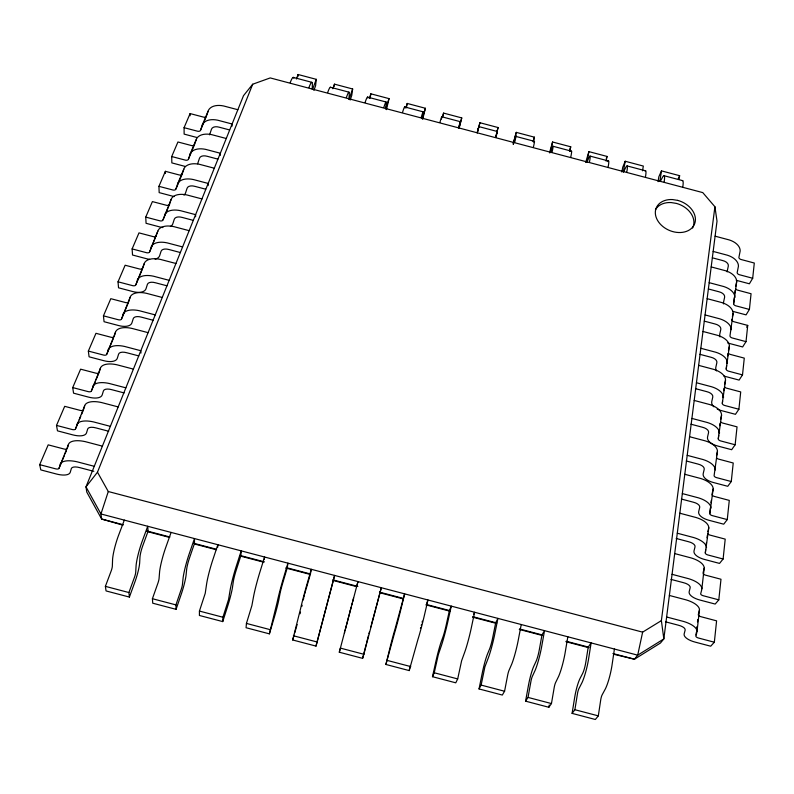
<?xml version="1.0" encoding="UTF-8"?>
<svg xmlns="http://www.w3.org/2000/svg" width="794" height="794" viewBox="0 0 794 794"><rect width="100%" height="100%" fill="white"/><g stroke="black" fill="none" stroke-linecap="round" stroke-linejoin="round"><path stroke-width="1.19" d="M217.764 547.145L217.844 544.714L212.455 560.901A21.775 2.253 -74 0 0 206.648 583.759L205.229 593.336L199.433 611.072L199.413 615.469L222.737 621.593L227.65 606.249A16.734 1.449 -74.1 0 0 232.553 586.915L233.317 581.585A9.518 0.824 -74.2 0 1 236.275 570.003L240.88 555.671L241.207 550.867L235.997 567.095A21.775 1.886 -74.2 0 0 230.151 589.942L228.563 599.47L222.935 617.246L222.737 621.593M312.241 89.256L312.389 84.025A17.24 2.154 -76.3 0 0 309.332 86.556L308.935 87.628M208.137 185.578L208.167 183.444L193.289 179.523A18.49 10.669 22.8 0 0 177.886 183.295L175.821 189.27A3.633 2.084 23.4 0 1 172.983 190.024L158.939 186.332L165.37 171.315L179.305 174.978A3.613 2.094 23.6 0 0 182.134 174.204L184.208 168.179A18.341 10.759 23 0 1 199.542 164.328L214.291 168.219M220.275 155.406L220.325 153.242L205.686 149.381A18.193 10.848 23.3 0 0 190.441 153.311L188.337 159.376A3.583 2.114 23.8 0 1 185.518 160.17L171.703 156.537L177.935 141.987L191.642 145.59A3.553 2.134 24.1 0 0 194.133 145.173M533.33 141.868L534.422 137.183L516.259 132.37C507.981 164.477 519.921 119.557 514.711 142.186M232.027 126.186L232.096 124.003L217.695 120.202A17.905 10.997 23.7 0 0 202.599 124.281L200.455 130.434A3.523 2.144 24.3 0 1 197.666 131.248L184.069 127.675L190.103 113.582L203.601 117.125A3.494 2.164 24.5 0 0 206.063 116.688M348.913 98.982L349.32 93.811A17.24 1.677 -76 0 0 346.75 96.481L346.373 97.553M264.323 559.393L264.571 557.011L259.529 573.278A21.775 1.519 -74.4 0 0 253.643 596.115L251.887 605.604L246.438 623.419L246.061 627.726L269.384 633.85L273.98 618.427A16.734 0.883 -74.5 0 0 278.952 599.123L279.954 593.852A9.518 0.506 -74.6 0 1 282.952 582.27L287.249 567.869L287.924 563.154L283.051 579.461A21.766 1.151 -74.6 0 0 277.136 602.289L269.384 633.85M297.879 76.671L298.068 74.507L316.27 79.331L315.585 85.782L313.898 90.407M496.022 137.233L497.391 131.516L478.842 126.603L477.194 132.985L477.452 132.022M665.561 621.831L678.294 625.186A9.28 3.702 9.4 0 1 685.143 630.148L684.17 633.85A16.118 6.382 9.1 0 0 695.187 642.128L710.69 646.207L714.342 642.227L716.595 620.848L700.705 616.64A4.129 1.687 8.9 0 1 698.323 614.983M670.97 579.382L683.475 582.677A9.101 3.861 9.1 0 1 690.175 587.739L689.192 591.609A15.82 6.65 8.7 0 0 699.971 600.056L715.186 604.065L718.808 599.857L720.982 579.243L705.37 575.114A4.059 1.757 8.5 0 1 703.127 573.635M676.19 538.471L688.467 541.707A8.933 4.01 8.7 0 1 695.018 546.858L694.025 550.877A15.533 6.908 8.3 0 0 704.586 559.472L719.533 563.412L723.116 559.006L725.21 539.126L709.876 535.057A3.98 1.816 8.1 0 1 707.801 533.776M681.401 499.059L693.271 502.185A8.774 4.139 8.3 0 1 699.693 507.416L698.7 511.574A15.255 7.136 7.9 0 0 709.032 520.308L723.721 524.189L727.264 519.594L729.289 500.399L714.223 496.399A3.91 1.876 7.7 0 1 711.97 494.444L713.191 488.886A19.9 9.617 8.2 0 0 700.774 478.524L684.785 474.286M686.254 460.977L697.916 464.053A8.625 4.258 8 0 1 704.209 469.353L703.206 473.631A14.987 7.345 7.5 0 0 713.33 482.494L727.761 486.305L731.274 481.541L733.229 463.001L718.421 459.071A3.851 1.925 7.3 0 1 716.595 457.979M690.939 424.195L702.402 427.232A8.476 4.377 7.6 0 1 708.566 432.581L707.553 436.988A14.729 7.533 7.1 0 0 717.478 445.96L731.671 449.702L735.145 444.779L737.04 426.864L722.48 422.994A3.781 1.975 6.9 0 1 720.525 421.683M717.19 409.019A14.481 7.702 6.7 0 0 721.498 410.627L735.452 414.319L738.896 409.247L740.713 391.928L726.411 388.117A3.722 2.015 6.5 0 1 724.475 386.797M723.89 376.009A14.242 7.861 6.3 0 0 725.379 376.455L739.105 380.088L742.509 374.887L744.276 358.124L730.202 354.382A3.652 2.054 6.1 0 1 728.465 353.27M727.671 342.939A14.014 8 5.9 0 0 729.14 343.385L742.638 346.958L746.013 341.638L747.73 325.411L733.874 321.719A3.603 2.084 5.6 0 1 731.83 319.664L731.879 319.257M732.773 311.357L746.062 314.871L749.407 309.442L751.064 293.73L737.428 290.088A3.543 2.124 5.2 0 1 735.611 288.748M736.296 280.322L749.387 283.786L752.692 278.257L754.3 263.032L740.881 259.449A3.484 2.154 4.7 0 1 738.906 257.365L740.167 250.954A17.726 11.027 5.3 0 0 729.319 239.957L715.096 236.175M714.342 642.227L698.303 637.979A4.169 1.648 9.1 0 1 695.872 636.143L696.943 632.123L699.494 609.792A21.011 8.665 9.3 0 0 686.254 599.917L669.362 595.45M718.808 599.857L703.057 595.689A4.099 1.717 8.7 0 1 700.675 593.813L701.767 589.605L704.228 568.018A20.634 9.012 8.9 0 0 691.266 557.964L674.692 553.577M723.116 559.006L707.643 554.907A4.02 1.787 8.3 0 1 705.31 552.991L708.794 527.742A20.257 9.33 8.5 0 0 696.11 517.529L679.833 513.222M727.264 519.594L712.069 515.564A3.95 1.846 7.9 0 1 709.786 513.619L713.191 488.886M731.274 481.541L716.347 477.571A3.881 1.896 7.5 0 1 714.104 475.606L717.448 451.369A19.552 9.875 7.8 0 0 705.28 440.878L689.569 436.72M735.145 444.779L720.476 440.878A3.811 1.945 7.1 0 1 718.282 438.884L721.557 415.133A19.225 10.114 7.4 0 0 709.628 404.523L694.184 400.434M738.896 409.247L724.465 405.416A3.752 1.995 6.7 0 1 722.312 403.402L725.527 380.098A18.907 10.332 7 0 0 713.836 369.399L698.651 365.369M742.509 374.887L728.316 371.106A3.692 2.035 6.3 0 1 726.212 369.081L729.368 346.224A18.599 10.53 6.6 0 0 717.895 335.425L702.968 331.465M746.013 341.638L732.048 337.916A3.623 2.074 5.9 0 1 729.984 335.862L733.08 313.441A18.292 10.719 6.2 0 0 721.825 302.574L707.146 298.663M749.407 309.442L735.671 305.779A3.573 2.104 5.4 0 1 733.636 303.715L736.683 281.701A18.004 10.878 5.7 0 0 725.627 270.764L711.186 266.923M696.001 634.952L696.269 632.58M696.675 629.027L696.943 626.645M697.489 621.901L697.757 619.528M705.31 552.991L705.717 549.488M706.243 544.813L706.511 542.481M707.037 537.806L707.305 535.474M709.786 513.619L710.471 507.624M711.017 502.83L711.285 500.438M718.282 438.884L718.689 435.311M718.957 432.919L719.225 430.537M719.771 425.763L720.039 423.381M722.312 403.402L722.57 401.089M722.967 397.625L723.225 395.323M723.751 390.708L724.019 388.405M726.212 369.081L726.619 365.488M726.887 363.096L727.165 360.704M727.711 355.92L727.979 353.529M733.636 303.715L734.321 297.681M734.877 292.847L735.145 290.435M334.205 86.298L334.463 84.154L352.655 88.988L351.762 95.379L350.174 100.024M736.683 281.701L735.74 286.406M733.08 313.441L732.415 316.885M729.368 346.224L728.435 350.769M725.527 380.098L724.594 384.564M721.557 415.133L720.624 419.49M717.448 451.369L716.525 455.627M708.794 527.742L707.881 531.752M704.228 568.018L703.057 572.871M699.494 609.792L698.333 614.457M613.891 654.306L634.475 659.209L660.439 643.041L663.834 638.922L661.382 620.63L714.918 206.758L702.769 192.605L270.228 77.921L252.7 84.224L243.51 95.677L85.99 486.861L86.784 492.091L101.642 519.048L122.822 525.142M441.742 116.768L460.292 121.68L458.843 128.271M682.81 186.749L682.969 185.627A17.21 2.551 -73.9 0 0 682.393 180.595M614.417 649.035L611.906 665.948A21.756 3.97 -77.4 0 1 605.514 688.616L602.031 695.078A4.327 0.794 -77.6 0 0 600.81 699.335L598.309 715.87L595.351 719.493L572.097 713.379L574.677 697.45A16.714 2.769 -77.3 0 1 580.126 678.294L582.637 673.431A9.508 1.578 -77.1 0 0 585.863 661.928L588.235 647.041L591.123 642.912L588.453 659.784A21.756 3.603 -77.1 0 1 582.091 682.453L578.757 688.954A4.327 0.715 -77.3 0 0 577.546 693.222L574.886 709.717L572.097 713.379M679.088 179.275L679.624 175.692L661.481 170.879L658.831 176.794L658.047 181.647M664.141 181.806L664.32 180.675A17.21 2.322 -74 0 0 662.732 176.923L660.201 181.508M370.183 98.049L370.848 93.811L389.03 98.625L386.44 109.641M661.481 170.879L659.844 181.479M645.472 176.854L645.661 175.732A17.21 2.084 -74.2 0 0 645.105 170.978M567.829 636.788L564.991 653.611A21.756 3.245 -76.9 0 1 558.658 676.299L555.482 682.84A4.327 0.645 -77.1 0 0 554.281 687.108L551.453 703.563L548.843 707.275L525.578 701.162L528.467 685.301A16.714 2.213 -76.9 0 1 533.846 666.126L536.129 661.204A9.508 1.26 -76.7 0 0 539.315 649.691L541.984 634.872L544.535 630.654L541.518 647.438A21.756 2.878 -76.7 0 1 535.225 670.136L532.198 676.716A4.327 0.576 -76.9 0 0 531.007 680.984L528.02 697.41L525.578 701.162M316.002 646.098L334.621 575.442L316.002 646.098L292.698 639.974L300.628 608.462A21.766 0.784 -74.8 0 1 306.573 585.654L311.278 569.298L310.434 573.973M642.525 170.819L643.339 166.065L625.196 161.251L622.744 167.226L621.871 172.06M548.843 707.275L549.23 705.003M626.803 171.901L627.002 170.779A17.22 1.846 -74.3 0 0 625.91 167.157L623.548 171.931M625.196 161.251L623.34 171.921M608.125 166.958L608.343 165.837A17.22 1.618 -74.4 0 0 607.857 161.619M521.231 624.521L518.045 641.264A21.756 2.511 -76.5 0 1 511.793 663.973L508.914 670.602A4.327 0.496 -76.7 0 0 507.723 674.87L504.577 691.246L502.314 695.048L479.04 688.934L482.236 673.153A16.714 1.648 -76.5 0 1 487.536 653.958L489.59 648.966A9.508 0.943 -76.3 0 0 492.746 637.443L495.714 622.704L497.917 618.397L494.563 635.091A21.756 2.144 -76.3 0 1 488.35 657.809L484.896 666.841L481.134 685.083L479.04 688.934M406.409 107.656L407.213 103.448L425.395 108.272L422.686 119.249M606.14 161.172L607.043 156.438L588.89 151.624L585.674 162.462M589.456 162.006L589.674 160.884A17.22 1.38 -74.5 0 0 589.069 157.391L586.865 162.363L588.89 151.624M441.424 119.07L441.583 118.276A17.23 0.506 -75.5 0 0 440.243 121.264L439.926 122.355M570.777 157.053L571.005 155.942A17.22 1.141 -74.6 0 0 571.214 151.386M432.482 676.696L434.239 672.766L438.338 654.603L441.444 645.482A21.756 1.419 -75.9 0 0 447.598 622.734L451.29 606.13L449.414 610.526L446.159 625.196A9.508 0.615 -75.9 0 1 443.042 636.728L441.216 641.78A16.714 1.092 -76 0 0 435.985 660.995L432.482 676.696L455.766 682.82L457.691 678.93L461.622 660.727L464.897 651.646A21.756 1.777 -76.1 0 0 471.08 628.917L474.604 612.263L473.591 614.437M569.735 151.525L570.737 146.811L552.584 141.997L549.478 152.865M661.382 620.63L642.634 632.143L637.701 655.169L634.475 659.209L612.918 653.531M303.268 599.976L303.784 597.733M552.088 152.091L552.336 150.989A17.22 0.913 -74.7 0 0 552.217 147.615L550.272 152.666L552.584 141.997M442.863 116.222L443.578 113.095L461.751 117.909L459.25 127.675M533.399 147.138L533.657 146.036A17.22 0.675 -74.9 0 0 534.044 142.047M385.904 664.469L394.519 633.146A21.756 0.685 -75.6 0 0 400.613 610.378L404.632 593.852L394.886 629.592A16.724 0.526 -75.6 0 0 389.725 648.837L385.904 664.469L409.198 670.583L410.319 665.769M409.198 670.583L417.981 639.319A21.756 1.052 -75.8 0 0 424.105 616.561L427.966 599.986L426.696 603.331M513.261 143.267L516.259 132.37M422.09 622.238L422.358 621.156M304.013 596.81L304.529 594.795M375.979 607.827L381.309 587.719L363.851 654.266L340.378 648.103L339.306 652.221L362.61 658.345L366.282 643.954M495.714 136.866L498.086 127.546L479.923 122.733L477.353 132.479M366.58 642.763L368.446 635.557M356.784 586.161L357.965 581.575L352.655 601.693M375.711 608.889L371.403 624.57M478.296 128.926L479.923 122.733M347.921 619.717L344.378 633.136M348.03 619.102L351.226 607.082M350.462 610L345.023 630.585M350.313 610.437L352.288 602.954M351.802 604.929L353.598 598.021M477.323 132.27L478.842 126.603M339.306 652.221L344.646 632.004M368.922 633.751L369.389 631.984M421.247 625.493L421.535 624.421M304.807 593.733L305.392 591.55M67.103 448.779A4.149 1.697 20.3 0 1 64.175 449.047L48.186 444.858L39.7 464.659L55.848 468.887A4.188 1.657 20.1 0 0 58.915 468.49L68.78 443.707A21.071 8.704 19.9 0 1 85.405 441.682L102.386 446.139M370.679 627.181L371.066 625.801M461.751 117.909L458.902 128.201M458.624 127.318L460.322 121.71M67.371 448.312L68.423 444.521M496.657 132.687L498.086 127.546M305.69 590.478L305.988 589.426M82.894 410.389A4.069 1.767 20.7 0 1 80.392 410.438L64.691 406.329L56.513 425.415L72.363 429.564A4.109 1.727 20.5 0 0 75.4 429.117L85.057 404.861A20.684 9.052 20.3 0 1 101.513 402.538L118.177 406.915M84.69 405.704L83.42 409.962A4.069 1.767 20.7 0 1 83.291 410.131M292.698 639.974L294.058 635.22M294.743 632.838L297.135 624.511M495.863 136.598L496.419 134.682M306.276 588.414L310.117 575.084M442.576 116.559L443.578 113.095M420.433 628.401L420.701 627.488M98.903 372.852A4 1.826 21.1 0 1 96.034 373.21L80.611 369.17L72.72 387.581L88.283 391.66A4.03 1.796 20.9 0 0 91.3 391.154L100.749 367.414A20.307 9.369 20.7 0 1 117.036 364.813L133.402 369.111M496.687 133.729L497.391 131.516M99.171 372.346L100.362 368.287M113.959 336.884A3.92 1.886 21.5 0 1 111.12 337.281L95.965 333.311L88.352 351.077L103.647 355.087A3.96 1.856 21.3 0 0 106.624 354.531L115.884 331.277A19.949 9.657 21.1 0 1 132.012 328.428L148.081 332.656M114.237 336.368L115.487 332.18M425.395 108.272L422.249 118.693L423.142 113.393A17.23 0.734 -75.6 0 0 421.545 116.311L421.217 117.393M128.33 302.306A3.861 1.935 21.9 0 1 125.7 302.593L110.803 298.683L103.448 315.843L118.475 319.784A3.891 1.906 21.7 0 0 121.432 319.188L130.494 296.4A19.602 9.925 21.4 0 1 146.463 293.314L162.254 297.472M362.61 658.345L363.851 654.266M130.097 297.323L128.638 301.968A3.861 1.935 21.9 0 1 128.499 302.147M142.553 268.59A3.791 1.985 22.3 0 1 139.774 269.067L125.134 265.226L118.028 281.81L132.797 285.691A3.821 1.955 22.1 0 0 135.724 285.046L144.607 262.705A19.274 10.163 21.8 0 1 160.408 259.41L175.931 263.489M142.841 268.044L144.2 263.658M155.961 236.324A3.732 2.025 22.7 0 1 153.391 236.662L138.99 232.88L132.122 248.919L146.642 252.73A3.762 2.005 22.5 0 0 149.54 252.045L158.254 230.141A18.947 10.382 22.2 0 1 173.896 226.647L189.151 230.667M405.794 108.053L407.213 103.448M149.699 251.688L157.837 231.114M402.518 112.44L402.856 111.349A17.23 0.973 -75.7 0 1 404.761 107.766M171.018 199.641L169.42 204.574A3.662 2.064 23.2 0 1 166.561 205.309L152.398 201.597L145.749 217.109L160.031 220.861A3.702 2.045 22.9 0 0 162.899 220.137L171.444 198.649A18.639 10.58 22.6 0 1 186.927 194.967L201.934 198.927M533.131 141.263L534.422 137.183M389.03 98.625L385.606 109.006L386.231 103.607A17.23 1.211 -75.8 0 0 384.157 106.396L383.8 107.478M226.26 138.503L211.74 134.672A18.054 10.927 23.5 0 0 196.575 138.682L194.451 144.796A3.553 2.134 24.1 0 1 194.312 144.994M237.853 109.721L223.561 105.959A17.766 11.066 23.9 0 0 208.544 110.108L206.38 116.301M252.7 84.224L97.483 472.192L108.282 491.526L100.947 513.966L101.642 519.048L123.189 524.725M369.329 98.377L370.848 93.811M365.091 102.515L365.448 101.434A17.23 1.449 -75.9 0 1 367.801 97.97M176.079 609.335L181.3 594.071A16.743 2.015 -73.7 0 0 186.124 574.717L186.659 569.318A9.528 1.141 -73.8 0 1 189.587 557.725L194.48 543.473L194.47 538.57L188.922 554.708A21.785 2.62 -73.8 0 0 183.146 577.585L182.412 584.781A4.337 0.516 -73.7 0 1 181.34 589.088L175.931 604.899L176.079 609.335L152.736 603.202L152.418 598.716L157.996 582.945A4.337 0.596 -73.4 0 0 159.058 578.637L159.634 571.402A21.785 2.987 -73.6 0 1 165.37 548.515L171.097 532.417M352.655 88.988L349.023 99.28M569.665 149.848L570.737 146.811M332.855 88.71L334.463 84.154M327.654 92.59L328.041 91.518A17.24 1.916 -76.2 0 1 330.731 87.618M129.402 597.068L134.93 581.883A16.743 2.581 -73.2 0 0 139.684 562.509L139.982 557.051A9.528 1.469 -73.4 0 1 142.88 545.438L148.071 531.265L147.714 526.273L141.818 542.322A21.795 3.355 -73.4 0 0 136.121 565.219L135.695 572.504A4.337 0.665 -73.2 0 1 134.643 576.811L128.906 592.542L129.402 597.068L106.049 590.934L105.384 586.359L111.279 570.678A4.337 0.744 -73 0 0 112.331 566.36L112.599 559.036A21.795 3.722 -73.2 0 1 118.266 536.129L124.33 520.12M316.27 79.331L312.538 89.394M296.37 79.033L298.068 74.507M290.207 82.655L290.614 81.593A17.24 2.392 -76.4 0 1 293.84 78.358M606.269 158.443L607.043 156.438M177.449 184.287L183.771 169.182M190.004 154.324L196.128 139.704M202.162 125.313L208.097 111.14M59.044 468.192L64.125 456.044M65.058 453.84L66.438 450.526M75.539 428.8L78.368 422.041M79.311 419.788L80.73 416.403M81.673 414.15L83.082 410.776M91.439 390.827L95.082 382.132M95.985 379.959L98.714 373.438M106.773 354.203L113.304 338.591M121.581 318.841L128.34 302.693M135.873 284.689L142.384 269.156M163.058 219.769L169.579 204.207M175.99 188.893L182.292 173.826M188.506 158.999L194.143 145.53M200.624 130.047L203.81 122.435M204.723 120.261L206.093 116.996M156.428 235.59L156.279 235.957A3.732 2.025 22.7 0 1 156.14 236.155M164.477 215.243L164.904 214.261A18.798 10.481 22.4 0 1 180.466 210.678L195.592 214.658L195.592 216.762M151.068 247.242L151.495 246.289A19.106 10.272 22 0 1 167.206 242.885L182.6 246.934M137.203 280.342L137.61 279.409A19.433 10.044 21.6 0 1 153.5 276.213L169.152 280.332M122.852 314.603L123.259 313.69A19.781 9.796 21.2 0 1 139.297 310.712L155.227 314.91M107.994 350.075L108.381 349.181A20.128 9.518 20.9 0 1 124.589 346.452L140.806 350.72L140.955 353.052M92.6 386.827L92.977 385.963A20.495 9.22 20.5 0 1 109.344 383.502L125.859 387.839M76.631 424.939L76.998 424.105A20.872 8.883 20.1 0 1 93.533 421.922L110.356 426.348M60.066 464.48L60.413 463.686A21.269 8.516 19.8 0 1 77.127 461.81L94.268 466.306M678.245 178.63L679.624 175.692M746.608 327.197L747.73 325.411M97.483 472.192L85.99 486.861L100.947 513.966L637.701 655.169L663.834 638.922L717.012 221.169L714.918 206.758M147.138 531.017L169.886 537.002M193.835 543.304L216.593 549.289M240.532 555.582L264.481 561.884M287.229 567.869L309.988 573.854M332.736 579.838L357.876 586.448M379.433 592.116L403.382 598.418M427.331 604.72L450.079 610.705M472.827 616.69L496.776 622.982M519.524 628.967L542.272 634.952M566.221 641.254L588.969 647.239M146.781 531.444L169.539 537.429M194.689 544.049L216.246 549.716M240.205 556.018L262.963 562.003M285.721 567.988L309.67 574.29M333.629 580.593L356.387 586.577M380.336 592.88L403.094 598.865M425.852 604.849L449.811 611.152M472.559 617.136L495.317 623.121M519.276 629.424L542.034 635.408M565.983 641.711L588.741 647.696M105.384 586.359L128.906 592.542M152.418 598.716L175.931 604.899M199.433 611.072L222.935 617.246M246.438 623.419L269.93 629.592M293.413 635.766L316.895 641.929M387.313 660.439L410.776 666.603M434.239 672.766L457.691 678.93M481.134 685.083L504.577 691.246M528.02 697.41L551.453 703.563M574.886 709.717L598.309 715.87M229.565 129.948L219.154 127.189A7.831 4.814 23.7 0 0 211.462 129.243L209.884 133.948A13.607 8.287 24.3 0 1 209.507 134.811M712.337 257.812L722.699 260.561A7.811 4.784 5.5 0 1 728.297 266.129L727.274 270.972A13.577 8.248 4.9 0 0 727.175 271.905M752.692 278.257L739.164 274.655A3.513 2.134 4.9 0 1 737.179 272.57L738.44 266.198A17.865 10.957 5.5 0 0 727.493 255.241L713.151 251.43M197.279 137.59L184.139 134.117L184.069 127.675M709.181 282.664L723.741 286.535A18.153 10.798 6 0 1 734.897 297.442M217.824 159.108L207.244 156.299A7.95 4.744 23.3 0 0 199.463 158.284L197.924 162.919A13.826 8.168 23.8 0 1 197.547 163.772M708.367 288.966L718.907 291.755A7.94 4.724 6 0 1 724.604 297.293L723.582 302.057A13.796 8.129 5.4 0 0 723.552 303.913M185.201 166.432L171.851 162.899L171.703 156.537M705.072 314.93L719.88 318.86A18.441 10.63 6.4 0 1 731.234 329.699M205.696 189.21L194.947 186.372A8.079 4.665 22.8 0 0 187.086 188.267L185.578 192.833A14.054 8.039 23.4 0 1 183.98 195.106M704.278 321.133L714.977 323.962A8.059 4.645 6.4 0 1 720.793 329.46L719.771 334.155A14.014 8 5.9 0 0 720.009 336.904M700.824 348.278L715.88 352.268A18.748 10.441 6.8 0 1 727.463 363.017M193.369 220.385L182.233 217.437A8.218 4.585 22.4 0 0 174.293 219.243L172.834 223.739A14.282 7.9 22.9 0 1 170.392 226.518M699.842 354.313L710.928 357.24A8.198 4.566 6.8 0 1 716.853 362.699L715.831 367.304A14.242 7.861 6.3 0 0 716.525 370.907M696.437 382.748L711.752 386.807A19.066 10.233 7.2 0 1 723.552 397.466M180.417 252.552L169.092 249.554A8.357 4.496 22 0 0 161.073 251.261L159.654 255.668A14.52 7.742 22.5 0 1 155.108 259.152M695.465 388.663L706.739 391.641A8.337 4.476 7.2 0 1 712.774 397.06L711.761 401.566A14.481 7.702 6.7 0 0 713.915 406.806M691.902 418.418L707.474 422.547A19.393 10.004 7.6 0 1 719.523 433.097M167.018 285.82L155.505 282.783A8.496 4.397 21.6 0 0 147.396 284.381L146.027 288.688A14.768 7.563 22.1 0 1 132.797 291.567L118.534 287.795L118.028 281.81M687.197 455.339L703.047 459.537A19.731 9.746 8 0 1 715.334 469.969M153.153 320.26L141.431 317.163A8.645 4.278 21.2 0 0 133.253 318.652L131.923 322.86A15.026 7.374 21.7 0 1 118.564 325.54L104.064 321.709L103.448 315.843M682.334 493.58L698.462 497.848A20.078 9.478 8.3 0 1 711.007 508.14M138.791 355.92L126.861 352.774A8.803 4.159 20.9 0 0 118.594 354.144L117.323 358.233A15.294 7.166 21.3 0 1 103.835 360.704L89.077 356.814L88.352 351.077M677.282 533.211L693.708 537.558A20.446 9.171 8.7 0 1 706.531 547.701M124.102 392.931L111.765 389.685A8.962 4.03 20.5 0 0 103.419 390.916L102.198 394.886A15.572 6.938 20.9 0 1 88.591 397.129L73.554 393.169L72.72 387.581M672.052 574.32L688.785 578.747A20.823 8.843 9.1 0 1 701.876 588.711M108.679 431.261L96.114 427.946A9.131 3.881 20.1 0 0 87.677 429.038L86.526 432.869A15.86 6.689 20.5 0 1 72.78 434.874L57.476 430.844L56.513 425.415M666.623 616.988L683.674 621.484A21.21 8.476 9.4 0 1 697.053 631.27M93.831 471.328L79.866 467.656A9.3 3.722 19.8 0 0 71.341 468.589L70.259 472.271A16.168 6.412 20.1 0 1 56.394 474.008L40.802 469.909L39.7 464.659M108.282 491.526L642.634 632.143M293.214 77.375L311.794 82.308M330.364 87.231L348.933 92.154M367.503 97.076L386.063 101.999M404.632 106.922L423.192 111.845M515.931 136.439L534.481 141.352M553.011 146.265L571.551 151.188M590.081 156.1L608.611 161.013M627.131 165.926L645.661 170.839M664.181 175.742L682.691 180.655M132.122 248.919L132.529 255.013L146.553 258.725A14.52 7.742 22.5 0 0 149.629 259.32M145.749 217.109L146.066 223.303L159.862 226.955A14.282 7.9 22.9 0 0 162.889 227.541M158.939 186.332L159.167 192.614L172.735 196.207A14.054 8.039 23.4 0 0 174.233 196.545M165.37 171.315L165.43 173.42M190.103 113.582L190.113 115.735M655.437 209.775A20.704 15.562 23.3 0 1 671.109 202.559L676.28 203.383A20.704 15.562 23.3 0 1 692.557 228.017M302.147 605.217A16.724 0.605 -74.7 0 1 301.909 606.298M300.509 612.065A16.724 0.605 -74.7 0 1 300.072 613.762M677.719 200.386L672.528 199.562A20.763 15.582 23.3 0 0 658.603 222.022A20.763 15.582 23.3 0 0 692.418 227.431A20.763 15.582 23.3 0 0 677.719 200.386"/></g></svg>
